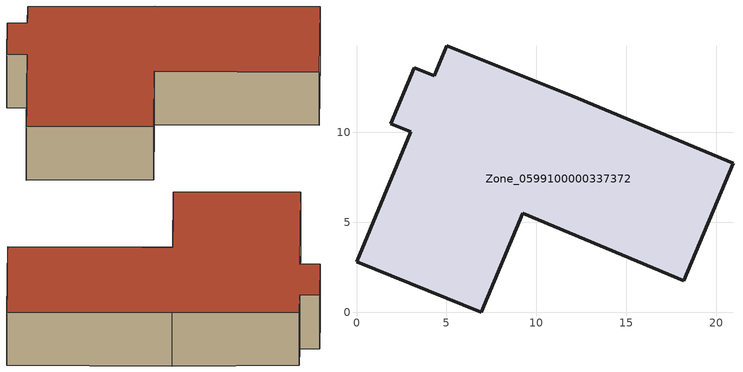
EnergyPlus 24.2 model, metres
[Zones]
Zone_0599100000337372
 floor ground (C_G): 3.01,10.02 1.91,10.48 3.21,13.6 4.31,13.14 5.01,14.81 11.95,12.03 20.92,8.28 18.19,1.74 9.23,5.51 6.93,0 0,2.82 z0
 wall outside (C_F): 1.91,10.48 3.01,10.02 0,2.82 6.93,0 9.23,5.51 18.19,1.74 20.92,8.28 11.95,12.03 5.01,14.81 4.31,13.14 3.21,13.6 1.91,10.48 z0:3.73
 roof outside (C_R): 6.93,0 9.23,5.51 18.19,1.74 20.92,8.28 11.95,12.03 5.01,14.81 4.31,13.14 3.21,13.6 1.91,10.48 3.01,10.02 0,2.82 z3.73
[BUILDING]
Pand.0599100000337372: North Axis=0; Terrain=City; Loads Convergence Tolerance Value=0.04; Temperature Convergence Tolerance Value=0.4; Solar Distribution=FullExterior; Maximum Number of Warmup Days=25; Minimum Number of Warmup Days=1
[Site:Location]
Rotterdam.The.Hague.AP_ZH_NLD Design_Conditions: Latitude=51.96; Longitude=4.45; Time Zone=1; Elevation=-4.5
[SITE:GROUNDTEMPERATURE:BUILDINGSURFACE]
18, 18, 18, 18, 18, 18, 18, 18, 18, 18, 18, 18
[MATERIAL] Thermal Absorptance=0.9; Solar Absorptance=0.7; Visible Absorptance=0.7
Name | Roughness | Thickness | Conductivity | Density | Specific Heat
G.TI.1975-1991 | MediumSmooth | 0.15 | 0.288461 | 540 | 1210
F.TI.1975-1991 | Rough | 0.3 | 0.230769 | 1920 | 840
R.TI.1975-1991 | MediumRough | 0.2 | 0.153846 | 1500 | 1000
[CONSTRUCTION]
C_G: G.TI.1975-1991
C_F: F.TI.1975-1991
C_R: R.TI.1975-1991
[ZONE]
Zone_0599100000337372: Type=1; Multiplier=1; Ceiling Height=Autocalculate; Volume=Autocalculate; Floor Area=autocalculate; Part of Total Floor Area=Yes
[ZONEINFILTRATION:DESIGNFLOWRATE]
Infil_Zone_0599100000337372: Zone or ZoneList or Space or SpaceList=Zone_0599100000337372; Schedule=AlwaysOn; Design Flow Rate Calculation Method=Flow/Area; Flow Rate per Floor Area=0.003; Constant Term Coefficient=1; Temperature Term Coefficient=0; Velocity Term Coefficient=0; Velocity Squared Term Coefficient=0
[HVACTEMPLATE:ZONE:IDEALLOADSAIRSYSTEM]
Zone_0599100000337372: Maximum Heating Supply Air Temperature=50; Minimum Cooling Supply Air Temperature=13; Maximum Heating Supply Air Humidity Ratio=0.0156; Minimum Cooling Supply Air Humidity Ratio=0.0077; Heating Limit=NoLimit; Cooling Limit=NoLimit; Dehumidification Control Type=ConstantSensibleHeatRatio; Cooling Sensible Heat Ratio=0.7; Dehumidification Setpoint=60; Humidification Control Type=None; Humidification Setpoint=30; Outdoor Air Method=None; Outdoor Air Flow Rate per Person=0.00944; Outdoor Air Flow Rate per Zone Floor Area=0; Outdoor Air Flow Rate per Zone=0; Demand Controlled Ventilation Type=None; Outdoor Air Economizer Type=NoEconomizer; Heat Recovery Type=None; Sensible Heat Recovery Effectiveness=0.7; Latent Heat Recovery Effectiveness=0.65
[ZONECONTROL:THERMOSTAT]
ThermostatControl_Zone_0599100000337372: Zone or ZoneList=Zone_0599100000337372; Control Type Schedule=DualSetpointControlType; Control 1=Thermostat_Zone_0599100000337372; Temperature Difference Between Cutout And Setpoint=0
[THERMOSTATSETPOINT:DUALSETPOINT]
Thermostat_Zone_0599100000337372: Heating Setpoint Temperature Schedule=HeatingSetpoint_Zone_0599100000337372; Cooling Setpoint Temperature Schedule=CoolingSetpoint_Zone_0599100000337372
[SCHEDULE:COMPACT]
HeatingSetpoint_Zone_0599100000337372: Through: 12/31, For: AllDays, Until: 24:00, 21
CoolingSetpoint_Zone_0599100000337372: Through: 12/31, For: AllDays, Until: 24:00, 24
DualSetpointControlType: Through: 12/31, For: AllDays, Until: 24:00, 4
AlwaysOn: Through: 12/31, For: AllDays, Until: 24:00, 1
